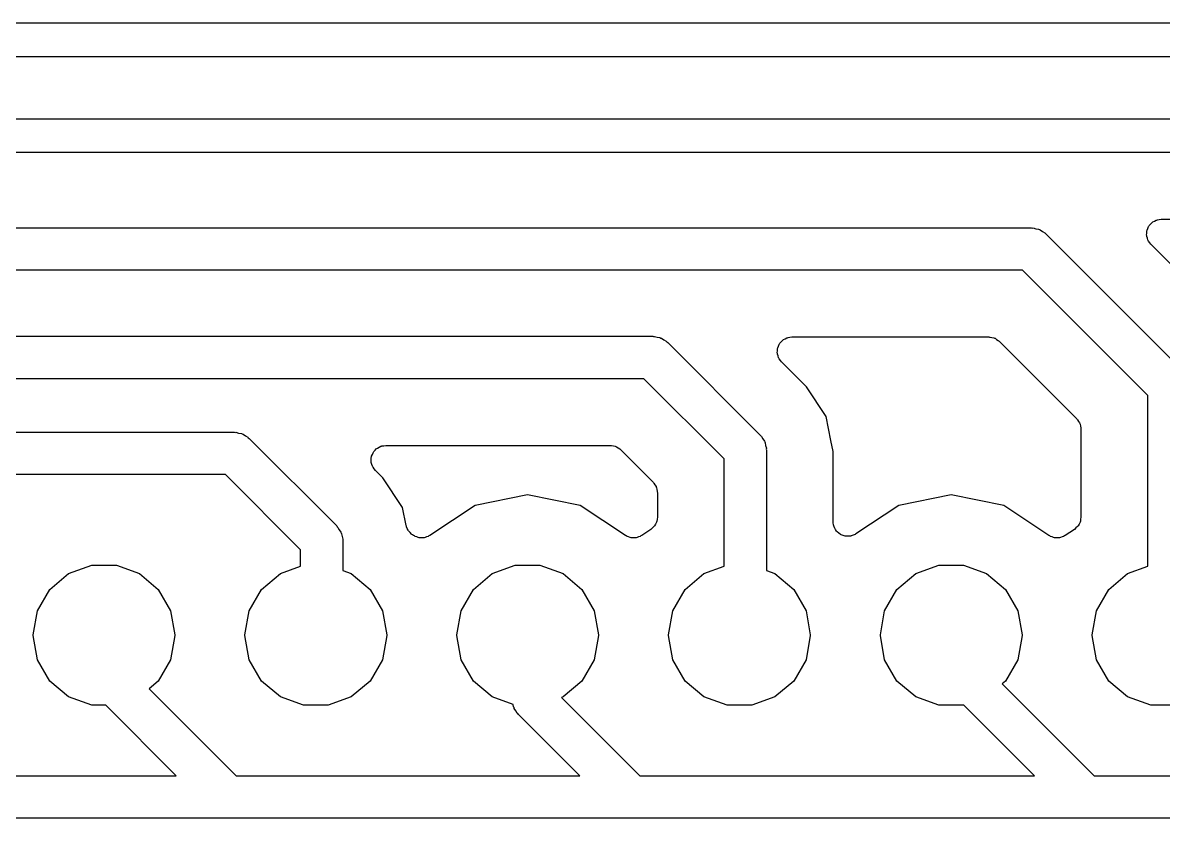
# Model space of a CAD drawing. Extents: x 91.5 to 189.2, y -113.2 to -60.7.
# Drawn here: x 153.47 to 167.14, y -113.23 to -103.7 of the extents above; entities that cross this region are included whole.
import ezdxf

# ---------------------------------------------------------------- set-up
doc = ezdxf.new("R2010")
doc.units = 0
doc.header["$MEASUREMENT"] = 0
doc.layers.add('BLACK', color=7, linetype='CONTINUOUS')

msp = doc.modelspace()

# ---------------------------------------------------------------- linework, layer by layer
at = {"layer": 'Black'}
for p, q in [((147.174, -103.697), (168.396, -103.697)), ((168.48, -104.103), (147.09, -104.103)), ((146.704, -104.847), (169.366, -104.847)), ((169.45, -105.253), (146.62, -105.253)), ((166.974, -106.128), (166.99, -106.112)), ((166.99, -106.112), (167.005, -106.094)), ((167.005, -106.094), (167.011, -106.09)), ((167.011, -106.09), (167.017, -106.085)), ((167.017, -106.085), (167.038, -106.075)), ((167.038, -106.075), (167.057, -106.064)), ((167.057, -106.064), (167.065, -106.062)), ((167.065, -106.062), (167.072, -106.059)), ((167.072, -106.059), (167.095, -106.057)), ((167.095, -106.057), (167.117, -106.053)), ((167.117, -106.053), (169.433, -106.053)), ((145.915, -106.156), (165.56, -106.156)), ((165.56, -106.156), (165.571, -106.158)), ((165.571, -106.158), (165.582, -106.157)), ((165.582, -106.157), (165.614, -106.166)), ((165.614, -106.166), (165.647, -106.171)), ((165.647, -106.171), (165.657, -106.177)), ((165.657, -106.177), (165.667, -106.18)), ((165.667, -106.18), (165.695, -106.199)), ((165.695, -106.199), (165.723, -106.215)), ((165.723, -106.215), (165.73, -106.224)), ((165.73, -106.224), (165.74, -106.23)), ((165.74, -106.23), (167.39, -107.88)), ((166.943, -106.244), (166.945, -106.221)), ((166.945, -106.251), (166.943, -106.244)), ((166.945, -106.198), (166.947, -106.191)), ((166.945, -106.221), (166.945, -106.198)), ((166.945, -106.259), (166.945, -106.251)), ((166.952, -106.281), (166.945, -106.259)), ((166.947, -106.191), (166.948, -106.183)), ((166.948, -106.183), (166.958, -106.162)), ((166.958, -106.162), (166.965, -106.141)), ((166.965, -106.141), (166.97, -106.135)), ((166.97, -106.135), (166.974, -106.128)), ((166.958, -106.303), (166.952, -106.281)), ((166.963, -106.309), (166.958, -106.303)), ((166.965, -106.316), (166.963, -106.309)), ((166.98, -106.334), (166.965, -106.316)), ((166.993, -106.353), (166.98, -106.334)), ((167.943, -107.302), (166.993, -106.353)), ((165.455, -106.664), (145.81, -106.664)), ((166.956, -108.165), (165.455, -106.664)), ((145.345, -107.456), (161.02, -107.456)), ((161.02, -107.456), (161.031, -107.458)), ((161.031, -107.458), (161.042, -107.457)), ((161.042, -107.457), (161.074, -107.466)), ((161.074, -107.466), (161.107, -107.471)), ((161.107, -107.471), (161.117, -107.477)), ((161.117, -107.477), (161.127, -107.48)), ((161.127, -107.48), (161.155, -107.499)), ((162.588, -107.496), (162.608, -107.486)), ((162.608, -107.486), (162.628, -107.475)), ((162.628, -107.475), (162.636, -107.473)), ((162.636, -107.473), (162.643, -107.47)), ((162.643, -107.47), (162.666, -107.468)), ((162.666, -107.468), (162.688, -107.464)), ((162.688, -107.464), (165.051, -107.464)), ((165.051, -107.464), (165.058, -107.465)), ((165.058, -107.465), (165.066, -107.465)), ((165.066, -107.465), (165.088, -107.471)), ((165.088, -107.471), (165.111, -107.475)), ((165.111, -107.475), (165.117, -107.478)), ((165.117, -107.478), (165.125, -107.48)), ((165.125, -107.48), (165.144, -107.494)), ((161.155, -107.499), (161.183, -107.515)), ((161.183, -107.515), (161.19, -107.524)), ((161.19, -107.524), (161.2, -107.53)), ((161.2, -107.53), (162.31, -108.64)), ((162.515, -107.609), (162.518, -107.602)), ((162.515, -107.632), (162.515, -107.609)), ((162.518, -107.602), (162.519, -107.594)), ((162.519, -107.594), (162.528, -107.573)), ((162.528, -107.573), (162.536, -107.552)), ((162.536, -107.552), (162.541, -107.546)), ((162.541, -107.546), (162.545, -107.539)), ((162.545, -107.539), (162.561, -107.523)), ((162.561, -107.523), (162.575, -107.505)), ((162.575, -107.505), (162.582, -107.501)), ((162.582, -107.501), (162.588, -107.496)), ((165.144, -107.494), (165.164, -107.505)), ((165.164, -107.505), (165.168, -107.511)), ((165.168, -107.511), (165.175, -107.515)), ((165.175, -107.515), (166.105, -108.445)), ((162.513, -107.655), (162.515, -107.632)), ((162.515, -107.662), (162.513, -107.655)), ((162.515, -107.67), (162.515, -107.662)), ((162.523, -107.692), (162.515, -107.67)), ((162.529, -107.714), (162.523, -107.692)), ((162.534, -107.72), (162.529, -107.714)), ((162.536, -107.727), (162.534, -107.72)), ((162.551, -107.745), (162.536, -107.727)), ((162.564, -107.764), (162.551, -107.745)), ((162.863, -108.062), (162.564, -107.764)), ((160.915, -107.964), (145.24, -107.964)), ((161.876, -108.925), (160.915, -107.964)), ((163.101, -108.418), (162.863, -108.062)), ((166.956, -110.213), (166.956, -108.165)), ((163.158, -108.707), (163.101, -108.418)), ((166.105, -108.445), (166.109, -108.452)), ((166.109, -108.452), (166.115, -108.456)), ((166.115, -108.456), (166.126, -108.476)), ((166.126, -108.476), (166.14, -108.495)), ((166.14, -108.495), (166.142, -108.503)), ((166.142, -108.503), (166.145, -108.509)), ((166.145, -108.509), (166.149, -108.532)), ((166.149, -108.532), (166.155, -108.554)), ((166.155, -108.554), (166.155, -108.562)), ((166.155, -108.562), (166.156, -108.569)), ((166.156, -108.569), (166.156, -109.626)), ((135.265, -108.606), (156, -108.606)), ((156, -108.606), (156.011, -108.608)), ((156.011, -108.608), (156.022, -108.607)), ((156.022, -108.607), (156.054, -108.616)), ((156.054, -108.616), (156.087, -108.621)), ((156.087, -108.621), (156.097, -108.627)), ((156.097, -108.627), (156.107, -108.63)), ((156.107, -108.63), (156.135, -108.649)), ((156.135, -108.649), (156.163, -108.665)), ((156.163, -108.665), (156.17, -108.674)), ((156.17, -108.674), (156.18, -108.68)), ((156.18, -108.68), (157.23, -109.73)), ((162.31, -108.64), (162.316, -108.65)), ((162.316, -108.65), (162.325, -108.657)), ((162.325, -108.657), (162.341, -108.685)), ((162.341, -108.685), (162.36, -108.713)), ((162.36, -108.713), (162.363, -108.723)), ((162.363, -108.723), (162.369, -108.733)), ((163.184, -108.837), (163.158, -108.707)), ((157.658, -108.873), (157.666, -108.852)), ((157.666, -108.852), (157.671, -108.846)), ((157.671, -108.846), (157.675, -108.839)), ((157.675, -108.839), (157.691, -108.823)), ((157.691, -108.823), (157.705, -108.805)), ((157.705, -108.805), (157.712, -108.801)), ((157.712, -108.801), (157.718, -108.796)), ((157.718, -108.796), (157.738, -108.786)), ((157.738, -108.786), (157.758, -108.775)), ((157.758, -108.775), (157.766, -108.773)), ((157.766, -108.773), (157.773, -108.77)), ((157.773, -108.77), (157.796, -108.768)), ((157.796, -108.768), (157.818, -108.764)), ((157.818, -108.764), (160.511, -108.764)), ((160.511, -108.764), (160.518, -108.765)), ((160.518, -108.765), (160.526, -108.765)), ((160.526, -108.765), (160.548, -108.771)), ((160.548, -108.771), (160.571, -108.775)), ((160.571, -108.775), (160.577, -108.778)), ((160.577, -108.778), (160.585, -108.78)), ((160.585, -108.78), (160.604, -108.794)), ((160.604, -108.794), (160.624, -108.805)), ((160.624, -108.805), (160.628, -108.811)), ((160.628, -108.811), (160.635, -108.815)), ((160.635, -108.815), (161.025, -109.205)), ((162.369, -108.733), (162.374, -108.766)), ((162.374, -108.766), (162.383, -108.798)), ((162.383, -108.798), (162.382, -108.809)), ((162.382, -108.809), (162.384, -108.82)), ((162.384, -108.82), (162.384, -110.264)), ((163.184, -109.68), (163.184, -108.837)), ((157.643, -108.955), (157.645, -108.932)), ((157.645, -108.962), (157.643, -108.955)), ((157.645, -108.909), (157.648, -108.902)), ((157.645, -108.932), (157.645, -108.909)), ((157.645, -108.97), (157.645, -108.962)), ((157.653, -108.992), (157.645, -108.97)), ((157.648, -108.902), (157.649, -108.894)), ((157.649, -108.894), (157.658, -108.873)), ((157.659, -109.014), (157.653, -108.992)), ((161.876, -110.213), (161.876, -108.925)), ((155.895, -109.114), (135.16, -109.114)), ((156.796, -110.015), (155.895, -109.114)), ((157.664, -109.02), (157.659, -109.014)), ((157.666, -109.027), (157.664, -109.02)), ((157.681, -109.045), (157.666, -109.027)), ((157.694, -109.064), (157.681, -109.045)), ((157.783, -109.152), (157.694, -109.064)), ((158.021, -109.508), (157.783, -109.152)), ((161.025, -109.205), (161.029, -109.212)), ((161.029, -109.212), (161.035, -109.216)), ((161.035, -109.216), (161.046, -109.236)), ((161.046, -109.236), (161.06, -109.255)), ((161.06, -109.255), (161.062, -109.263)), ((161.062, -109.263), (161.065, -109.269)), ((161.065, -109.269), (161.069, -109.292)), ((159.52, -109.358), (158.89, -109.483)), ((160.15, -109.483), (159.52, -109.358)), ((161.069, -109.292), (161.075, -109.314)), ((161.075, -109.314), (161.075, -109.322)), ((161.075, -109.322), (161.076, -109.329)), ((161.076, -109.329), (161.076, -109.626)), ((164.6, -109.358), (163.97, -109.483)), ((165.23, -109.483), (164.6, -109.358)), ((158.064, -109.724), (158.021, -109.508)), ((158.89, -109.483), (158.348, -109.845)), ((160.692, -109.845), (160.15, -109.483)), ((163.97, -109.483), (163.457, -109.826)), ((165.772, -109.845), (165.23, -109.483)), ((161.066, -109.68), (161.065, -109.686)), ((161.069, -109.675), (161.066, -109.68)), ((161.072, -109.65), (161.069, -109.675)), ((161.076, -109.626), (161.072, -109.65)), ((163.185, -109.686), (163.184, -109.68)), ((166.146, -109.68), (166.145, -109.686)), ((166.149, -109.675), (166.146, -109.68)), ((166.152, -109.65), (166.149, -109.675)), ((166.156, -109.626), (166.152, -109.65)), ((157.23, -109.73), (157.236, -109.74)), ((157.236, -109.74), (157.245, -109.747)), ((157.245, -109.747), (157.261, -109.775)), ((157.261, -109.775), (157.28, -109.803)), ((157.28, -109.803), (157.283, -109.813)), ((157.283, -109.813), (157.289, -109.823)), ((158.066, -109.731), (158.064, -109.724)), ((158.067, -109.739), (158.066, -109.731)), ((158.077, -109.76), (158.067, -109.739)), ((158.086, -109.781), (158.077, -109.76)), ((158.091, -109.787), (158.086, -109.781)), ((158.094, -109.794), (158.091, -109.787)), ((158.111, -109.81), (158.094, -109.794)), ((158.126, -109.827), (158.111, -109.81)), ((160.998, -109.772), (160.888, -109.845)), ((161.016, -109.754), (160.998, -109.772)), ((161.035, -109.738), (161.016, -109.754)), ((161.038, -109.733), (161.035, -109.738)), ((161.042, -109.729), (161.038, -109.733)), ((161.053, -109.707), (161.042, -109.729)), ((161.065, -109.686), (161.053, -109.707)), ((163.184, -109.691), (163.185, -109.686)), ((163.19, -109.715), (163.184, -109.691)), ((163.195, -109.74), (163.19, -109.715)), ((163.197, -109.745), (163.195, -109.74)), ((163.199, -109.75), (163.197, -109.745)), ((163.213, -109.771), (163.199, -109.75)), ((163.225, -109.793), (163.213, -109.771)), ((163.23, -109.796), (163.225, -109.793)), ((163.233, -109.801), (163.23, -109.796)), ((163.253, -109.816), (163.233, -109.801)), ((163.272, -109.832), (163.253, -109.816)), ((166.078, -109.772), (165.968, -109.845)), ((166.096, -109.754), (166.078, -109.772)), ((166.115, -109.738), (166.096, -109.754)), ((166.118, -109.733), (166.115, -109.738)), ((166.122, -109.729), (166.118, -109.733)), ((166.133, -109.707), (166.122, -109.729)), ((166.145, -109.686), (166.133, -109.707)), ((157.289, -109.823), (157.294, -109.856)), ((157.294, -109.856), (157.303, -109.888)), ((157.303, -109.888), (157.302, -109.899)), ((157.302, -109.899), (157.304, -109.91)), ((157.304, -109.91), (157.304, -110.264)), ((158.133, -109.831), (158.126, -109.827)), ((158.138, -109.836), (158.133, -109.831)), ((158.152, -109.845), (158.138, -109.836)), ((158.163, -109.85), (158.152, -109.845)), ((158.172, -109.857), (158.163, -109.85)), ((158.191, -109.862), (158.172, -109.857)), ((158.208, -109.87), (158.191, -109.862)), ((158.22, -109.871), (158.208, -109.87)), ((158.231, -109.874), (158.22, -109.871)), ((158.25, -109.873), (158.231, -109.874)), ((158.269, -109.874), (158.25, -109.873)), ((158.28, -109.871), (158.269, -109.874)), ((158.292, -109.87), (158.28, -109.871)), ((158.309, -109.862), (158.292, -109.87)), ((158.328, -109.857), (158.309, -109.862)), ((158.337, -109.85), (158.328, -109.857)), ((158.348, -109.845), (158.337, -109.85)), ((160.703, -109.85), (160.692, -109.845)), ((160.712, -109.857), (160.703, -109.85)), ((160.731, -109.862), (160.712, -109.857)), ((160.748, -109.87), (160.731, -109.862)), ((160.76, -109.871), (160.748, -109.87)), ((160.771, -109.874), (160.76, -109.871)), ((160.79, -109.873), (160.771, -109.874)), ((160.809, -109.874), (160.79, -109.873)), ((160.82, -109.871), (160.809, -109.874)), ((160.832, -109.87), (160.82, -109.871)), ((160.849, -109.862), (160.832, -109.87)), ((160.868, -109.857), (160.849, -109.862)), ((160.877, -109.85), (160.868, -109.857)), ((160.888, -109.845), (160.877, -109.85)), ((163.277, -109.834), (163.272, -109.832)), ((163.282, -109.837), (163.277, -109.834)), ((163.306, -109.844), (163.282, -109.837)), ((163.329, -109.853), (163.306, -109.844)), ((163.335, -109.853), (163.329, -109.853)), ((163.34, -109.854), (163.335, -109.853)), ((163.365, -109.853), (163.34, -109.854)), ((163.39, -109.853), (163.365, -109.853)), ((163.395, -109.851), (163.39, -109.853)), ((163.401, -109.85), (163.395, -109.851)), ((163.424, -109.84), (163.401, -109.85)), ((163.447, -109.832), (163.424, -109.84)), ((163.452, -109.828), (163.447, -109.832)), ((163.457, -109.826), (163.452, -109.828)), ((165.783, -109.85), (165.772, -109.845)), ((165.792, -109.857), (165.783, -109.85)), ((165.811, -109.862), (165.792, -109.857)), ((165.828, -109.87), (165.811, -109.862)), ((165.84, -109.871), (165.828, -109.87)), ((165.851, -109.874), (165.84, -109.871)), ((165.87, -109.873), (165.851, -109.874)), ((165.889, -109.874), (165.87, -109.873)), ((165.9, -109.871), (165.889, -109.874)), ((165.912, -109.87), (165.9, -109.871)), ((165.929, -109.862), (165.912, -109.87)), ((165.948, -109.857), (165.929, -109.862)), ((165.957, -109.85), (165.948, -109.857)), ((165.968, -109.845), (165.957, -109.85)), ((156.796, -110.213), (156.796, -110.015)), ((154.015, -110.301), (154.292, -110.2)), ((154.292, -110.2), (154.588, -110.2)), ((154.588, -110.2), (154.865, -110.301)), ((156.555, -110.301), (156.796, -110.213)), ((159.095, -110.301), (159.372, -110.2)), ((159.372, -110.2), (159.668, -110.2)), ((159.668, -110.2), (159.945, -110.301)), ((161.635, -110.301), (161.876, -110.213)), ((164.175, -110.301), (164.452, -110.2)), ((164.452, -110.2), (164.748, -110.2)), ((164.748, -110.2), (165.025, -110.301)), ((166.715, -110.301), (166.956, -110.213)), ((153.789, -110.49), (154.015, -110.301)), ((154.865, -110.301), (155.091, -110.49)), ((156.329, -110.49), (156.555, -110.301)), ((157.304, -110.264), (157.405, -110.301)), ((157.405, -110.301), (157.631, -110.49)), ((158.869, -110.49), (159.095, -110.301)), ((159.945, -110.301), (160.171, -110.49)), ((161.409, -110.49), (161.635, -110.301)), ((162.384, -110.264), (162.485, -110.301)), ((162.485, -110.301), (162.711, -110.49)), ((163.949, -110.49), (164.175, -110.301)), ((165.025, -110.301), (165.251, -110.49)), ((166.489, -110.49), (166.715, -110.301)), ((153.641, -110.746), (153.789, -110.49)), ((155.091, -110.49), (155.239, -110.746)), ((156.181, -110.746), (156.329, -110.49)), ((157.631, -110.49), (157.779, -110.746)), ((158.721, -110.746), (158.869, -110.49)), ((160.171, -110.49), (160.319, -110.746)), ((161.261, -110.746), (161.409, -110.49)), ((162.711, -110.49), (162.859, -110.746)), ((163.801, -110.746), (163.949, -110.49)), ((165.251, -110.49), (165.399, -110.746)), ((166.341, -110.746), (166.489, -110.49)), ((153.59, -111.037), (153.641, -110.746)), ((155.239, -110.746), (155.29, -111.037)), ((156.13, -111.037), (156.181, -110.746)), ((157.779, -110.746), (157.83, -111.037)), ((158.67, -111.037), (158.721, -110.746)), ((160.319, -110.746), (160.37, -111.037)), ((161.21, -111.037), (161.261, -110.746)), ((162.859, -110.746), (162.91, -111.037)), ((163.75, -111.037), (163.801, -110.746)), ((165.399, -110.746), (165.45, -111.037)), ((166.29, -111.037), (166.341, -110.746)), ((153.59, -111.043), (153.59, -111.037)), ((153.641, -111.334), (153.59, -111.043)), ((155.29, -111.043), (155.239, -111.334)), ((155.29, -111.037), (155.29, -111.043)), ((156.13, -111.043), (156.13, -111.037)), ((156.181, -111.334), (156.13, -111.043)), ((157.83, -111.043), (157.779, -111.334)), ((157.83, -111.037), (157.83, -111.043)), ((158.67, -111.043), (158.67, -111.037)), ((158.721, -111.334), (158.67, -111.043)), ((160.37, -111.043), (160.319, -111.334)), ((160.37, -111.037), (160.37, -111.043)), ((161.21, -111.043), (161.21, -111.037)), ((161.261, -111.334), (161.21, -111.043)), ((162.91, -111.043), (162.859, -111.334)), ((162.91, -111.037), (162.91, -111.043)), ((163.75, -111.043), (163.75, -111.037)), ((163.801, -111.334), (163.75, -111.043)), ((165.45, -111.043), (165.399, -111.334)), ((165.45, -111.037), (165.45, -111.043)), ((166.29, -111.043), (166.29, -111.037)), ((166.341, -111.334), (166.29, -111.043)), ((153.789, -111.59), (153.641, -111.334)), ((155.239, -111.334), (155.091, -111.59)), ((156.329, -111.59), (156.181, -111.334)), ((157.779, -111.334), (157.631, -111.59)), ((158.869, -111.59), (158.721, -111.334)), ((160.319, -111.334), (160.171, -111.59)), ((161.409, -111.59), (161.261, -111.334)), ((162.859, -111.334), (162.711, -111.59)), ((163.949, -111.59), (163.801, -111.334)), ((165.399, -111.334), (165.251, -111.59)), ((166.489, -111.59), (166.341, -111.334)), ((154.015, -111.779), (153.789, -111.59)), ((155.091, -111.59), (154.981, -111.682)), ((156.555, -111.779), (156.329, -111.59)), ((157.631, -111.59), (157.405, -111.779)), ((159.095, -111.779), (158.869, -111.59)), ((160.171, -111.59), (159.945, -111.779)), ((161.635, -111.779), (161.409, -111.59)), ((162.711, -111.59), (162.485, -111.779)), ((164.175, -111.779), (163.949, -111.59)), ((165.251, -111.59), (165.212, -111.623)), ((166.715, -111.779), (166.489, -111.59)), ((154.981, -111.682), (156.025, -112.726)), ((165.212, -111.623), (166.315, -112.726)), ((154.292, -111.88), (154.015, -111.779)), ((156.832, -111.88), (156.555, -111.779)), ((157.405, -111.779), (157.128, -111.88)), ((159.347, -111.871), (159.095, -111.779)), ((159.945, -111.779), (159.926, -111.786)), ((159.926, -111.786), (160.865, -112.726)), ((161.912, -111.88), (161.635, -111.779)), ((162.485, -111.779), (162.208, -111.88)), ((164.452, -111.88), (164.175, -111.779)), ((166.992, -111.88), (166.715, -111.779)), ((154.461, -111.88), (154.292, -111.88)), ((155.307, -112.726), (154.461, -111.88)), ((157.128, -111.88), (156.832, -111.88)), ((159.351, -111.897), (159.347, -111.871)), ((159.357, -111.907), (159.351, -111.897)), ((159.36, -111.917), (159.357, -111.907)), ((159.379, -111.945), (159.36, -111.917)), ((159.395, -111.973), (159.379, -111.945)), ((159.404, -111.98), (159.395, -111.973)), ((159.41, -111.99), (159.404, -111.98)), ((160.147, -112.726), (159.41, -111.99)), ((162.208, -111.88), (161.912, -111.88)), ((164.748, -111.88), (164.452, -111.88)), ((164.75, -111.879), (164.748, -111.88)), ((165.597, -112.726), (164.75, -111.879)), ((167.288, -111.88), (166.992, -111.88)), ((152.63, -112.726), (155.307, -112.726)), ((156.025, -112.726), (157.86, -112.726)), ((157.86, -112.726), (160.147, -112.726)), ((160.865, -112.726), (162.87, -112.726)), ((162.87, -112.726), (165.597, -112.726)), ((166.315, -112.726), (167.8, -112.726)), ((155.92, -113.234), (152.63, -113.234)), ((157.86, -113.234), (155.92, -113.234)), ((160.76, -113.234), (157.86, -113.234)), ((162.87, -113.234), (160.76, -113.234)), ((166.21, -113.234), (162.87, -113.234)), ((167.8, -113.234), (166.21, -113.234))]:
    msp.add_line(p, q, dxfattribs=at)

doc.saveas('drawing.dxf')
